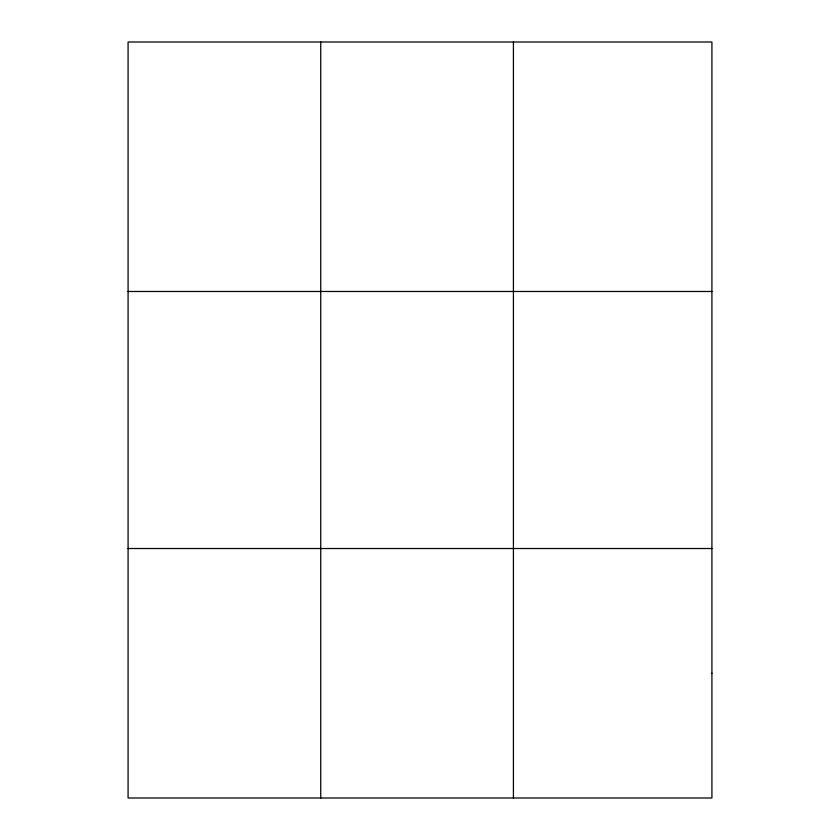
<?xml version="1.0" encoding="UTF-8"?>
<svg xmlns="http://www.w3.org/2000/svg" width="840" height="840" viewBox="0 0 840 840"><rect width="100%" height="100%" fill="white"/><g stroke="black" fill="none" stroke-linecap="round" stroke-linejoin="round"><path stroke-width="1.26" d="M320.744 42L320.744 798M513.418 42L513.418 798M128.079 291.48L711.921 291.48M128.079 548.52L711.921 548.52M711.921 673.26L711.921 798L128.079 798L128.079 42L711.921 42L711.921 673.26"/></g></svg>
